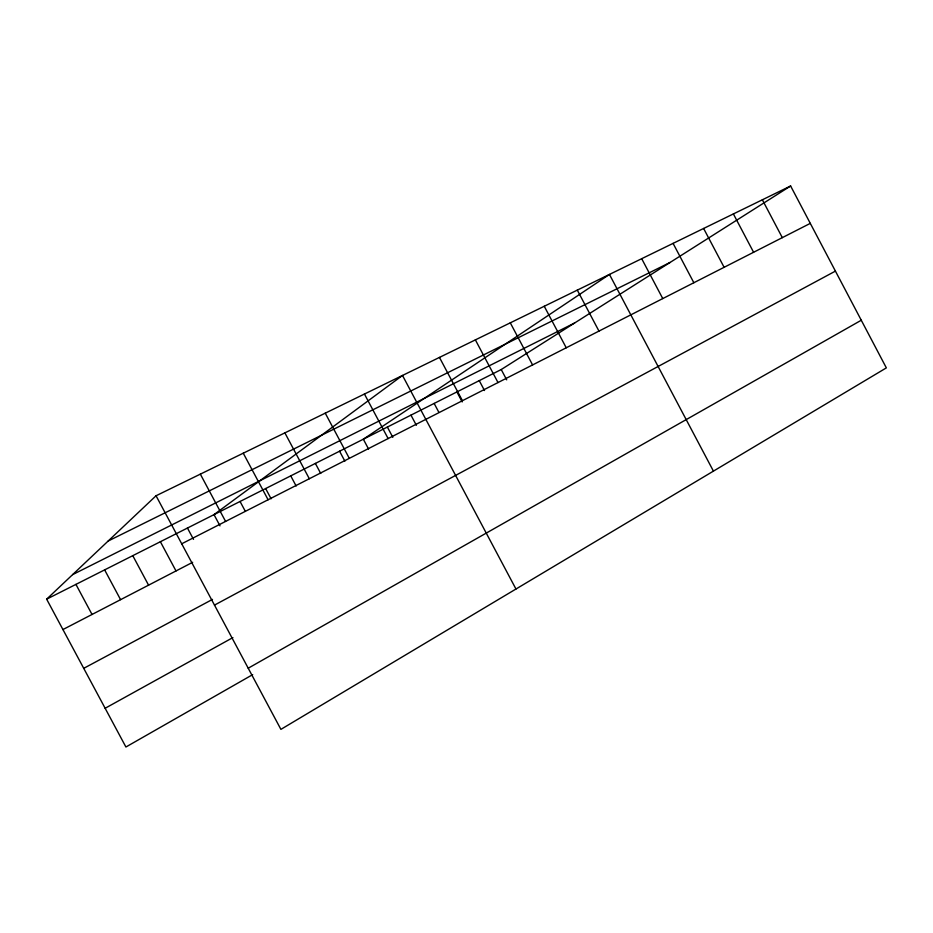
<?xml version="1.0" encoding="UTF-8"?>
<svg xmlns="http://www.w3.org/2000/svg" width="933" height="933" viewBox="0 0 933 933"><rect width="100%" height="100%" fill="white"/><g stroke="black" fill="none" stroke-linecap="round" stroke-linejoin="round"><path stroke-width="1.4" d="M252.691 674.629L125.908 747.006L46.65 599.173L156.044 495.761L790.624 185.994L886.35 367.882L280.903 729.373L156.044 495.761M46.65 599.173L501.231 369.538L790.624 185.994M248.213 668.215L861.276 320.241M105.137 708.275L232.9 637.589M214.485 605.109L835.42 271.106M83.725 668.343L212.491 599.394M62.931 629.553L192.664 562.307M181.713 543.787L810.299 223.372M72.646 574.6L574.611 323.005M108.17 541.023L670.057 262.465M200.338 474.139L225.588 521.43M220.001 525.85L214.007 514.631L402.496 375.451L515.961 589.026M187.451 528.043L193.504 539.367M160.383 541.723L175.999 570.938M132.778 555.671L148.569 585.166M104.636 569.888L120.579 599.662M75.935 584.385L92.04 614.462M387.37 427.057L392.816 437.309M364.441 394.029L388.128 438.568M368.582 449.076L363.334 439.198L609.447 274.43L713.43 471.13M325.255 413.156L349.315 458.36M339.577 451.199L344.872 461.159M315.377 463.421L320.73 473.474M284.88 432.865L309.324 478.746M290.734 475.877L296.146 486.011M265.637 488.554L271.095 498.782M243.256 453.181L268.098 499.761M240.061 501.476L245.344 511.354M544.254 306.257L566.238 347.787M510.293 322.841L532.591 364.931M501.231 369.538L506.689 379.836M475.375 339.88L498.012 382.565M479.259 380.641L484.507 390.53M439.455 357.409L462.43 400.7M456.902 391.93L462.197 401.913M434.148 403.429L438.825 412.234M410.963 415.138L416.363 425.296M703.622 228.468L724.113 267.304M673.078 243.373L693.849 282.734M641.694 258.698L662.757 298.583M577.294 290.128L598.963 331.098M762.366 199.79L782.309 237.647M733.385 213.937L753.596 252.283"/></g></svg>
